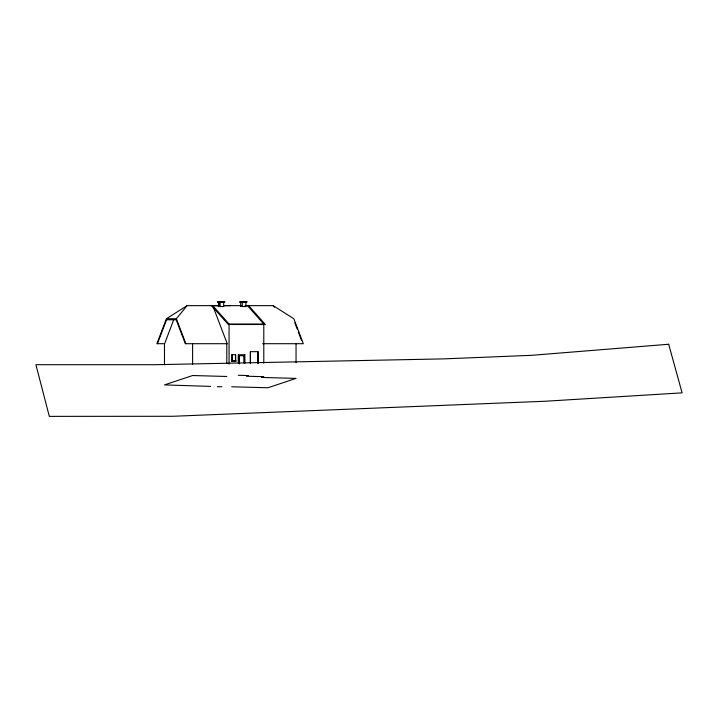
<?xml version="1.0" encoding="UTF-8"?>
<svg xmlns="http://www.w3.org/2000/svg" width="718" height="718" viewBox="0 0 718 718"><rect width="100%" height="100%" fill="white"/><g stroke="black" fill="none" stroke-linecap="round" stroke-linejoin="round"><path stroke-width="1.08" d="M218.532 301.632L218.505 306.649M220.13 301.632L220.103 306.559L223.693 306.559L223.693 301.632M240.701 301.632L240.665 306.649M242.298 301.632L242.271 306.559L245.861 306.559L245.861 301.632M220.103 306.559L219.295 305.653L187.066 305.653L166.405 318.747L156.901 343.707L164.61 343.707L173.702 319.779M157.439 343.707L166.549 319.779L176.224 319.779L185.334 343.707L227.229 343.707L213.183 306.81M166.405 318.747L176.368 318.747L187.066 305.653M231.743 386.769L267.913 387.765L296.04 378.395L261.531 377.444L263.793 376.69L246.489 376.205M211.316 305.653L218.326 305.653M223.729 305.653L230.218 305.653M223.935 305.653L241.463 305.653L242.271 306.559M262.644 343.707L303.328 343.707L293.833 318.747L273.172 305.653L245.053 305.653L245.861 306.559M212.797 305.787L229.069 324.051L263.793 324.051L263.793 363.245M238.43 354.755L238.43 363.308L238.349 354.755L244.91 354.755M239.462 355.706L239.462 363.954L239.408 355.706L243.878 355.706M231.591 360.598L236.034 360.598L236.007 361.504L231.591 361.504L231.618 360.598M238.268 375.272L248.464 375.559L247.818 375.559M217.392 386.724L221.844 386.724M210.634 386.401L164.485 384.902L192.603 375.532L226.807 376.474M248.625 305.653L265.355 324.5L228.315 324.5L211.586 305.653M247.477 305.653L263.793 324.051M273.172 305.653L274.509 307.295M294.874 322.903L297.252 329.14M298.437 332.263L301.605 340.583M176.368 318.747L185.872 343.707M219.304 302.386L219.331 304.136M296.04 343.707L296.04 362.734M258.076 363.353L258.076 351.676L250.322 351.676L250.322 363.317M257.95 351.676L257.95 363.353M250.456 351.676L250.456 363.317M244.829 354.755L244.91 363.308M243.824 355.706L243.878 362.922M241.849 301.632L241.849 302.386M235.648 360.598L235.648 354.683L231.878 354.683L231.878 360.598M235.513 354.683L235.513 360.598M232.013 354.683L232.013 360.598M229.069 324.051L229.069 364.134M226.807 343.707L226.807 363.173M219.69 301.632L219.69 302.386M192.603 343.707L192.603 364.556M164.485 343.707L164.485 364.861M668.682 344.254L531.706 355.32L443.832 358.874L154.864 364.708L35.9 364.708L49.318 416.368L172.957 416.278L545.124 401.245L682.1 392.854L668.682 344.254M224.671 301.632L217.554 301.632L217.554 302.386L224.671 302.386L224.671 301.632M246.839 301.632L239.722 301.632L239.722 302.386L246.839 302.386L246.839 301.632"/></g></svg>
